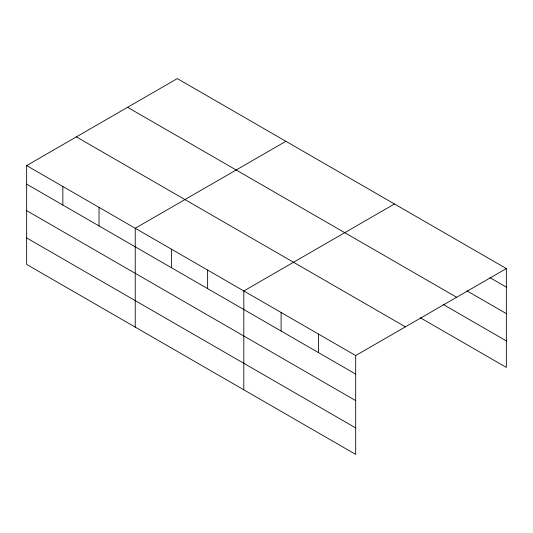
<?xml version="1.0" encoding="UTF-8"?>
<svg xmlns="http://www.w3.org/2000/svg" width="533" height="533" viewBox="0 0 533 533"><rect width="100%" height="100%" fill="white"/><g stroke="black" fill="none" stroke-linecap="round" stroke-linejoin="round"><path stroke-width="0.8" d="M26.65 165.583L355.691 355.551L355.691 454.402L26.65 264.428L26.65 165.583L177.309 78.598L506.35 268.572L506.35 367.417L420.29 317.735M285.895 141.292L135.235 228.271L135.235 327.122M394.473 203.979L243.814 290.965L243.814 389.81M355.691 355.551L506.35 268.572M489.854 277.6L506.35 287.12M466.908 290.851L506.35 313.617M127.594 107.306L456.634 297.274M443.243 304.483L506.35 340.92M76.366 136.881L405.406 326.849M26.65 184.138L355.691 374.106M26.65 210.635L355.691 400.603M26.65 237.931L355.691 427.906M318.401 334.024L318.401 352.573M281.111 312.491L281.111 331.046M207.623 270.064L207.623 288.62M171.426 249.171L171.426 267.719M99.038 207.377L99.038 225.932M62.847 186.477L62.847 205.032"/></g></svg>
